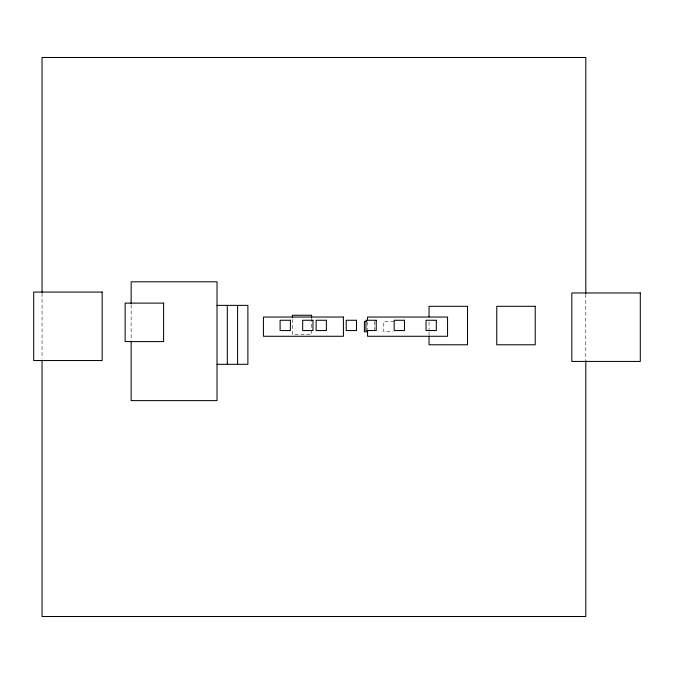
<?xml version="1.0" encoding="UTF-8"?>
<svg xmlns="http://www.w3.org/2000/svg" width="674" height="674" viewBox="0 0 674 674"><rect width="100%" height="100%" fill="white"/><g stroke="black" fill="none" stroke-linecap="round" stroke-linejoin="round"><path stroke-width="0.51" stroke-dasharray="3.37 2.53" d="M394.063 321.515L383.776 321.515L383.776 331.802L393.035 331.802M585.79 294.361L585.79 359.638M429.052 321.911L429.052 331.263M429.052 332.307L429.052 335.425M374.685 321.515L374.685 331.802M367.557 322.105L367.557 329.19M311.607 318.297L311.607 334.489L292.373 334.489L292.373 318.297M131.152 304.943L131.152 340.69M42.041 293.308L42.041 358.585"/><path stroke-width="1.01" d="M217.028 305.381L247.88 305.381L247.88 364.314L217.028 364.314M366.454 321.515L364.398 321.515L364.398 331.802L367.49 331.802M585.79 293.308L585.79 57.484L42.041 57.484L42.041 292.255M585.79 360.691L585.79 616.516L42.041 616.516L42.041 360.691M429.052 316.713L429.052 306.316L467.512 306.316L467.512 344.785L429.052 344.785L429.052 336.461M367.557 320.074L367.557 317.041L447.561 317.041L447.561 336.275L367.557 336.275L367.557 330.201M311.607 317.277L311.607 315.255L292.373 315.255L292.373 317.277M237.593 305.381L237.593 364.314M227.315 305.381L227.315 364.314M131.152 303.89L131.152 281.816L217.028 281.816L217.028 400.617L131.152 400.617L131.152 341.743M102.17 292.069L33.7 292.069L33.7 360.539L102.17 360.539L102.17 292.069M640.3 292.963L571.83 292.963L571.83 361.433L640.3 361.433L640.3 292.963M163.605 303.123L125.137 303.123L125.137 341.583L163.605 341.583L163.605 303.123M535.215 306.316L496.755 306.316L496.755 344.785L535.215 344.785L535.215 306.316M343.42 317.041L263.416 317.041L263.416 336.275L343.42 336.275L343.42 317.041M290.393 320.268L280.106 320.268L280.106 330.555L290.393 330.555L290.393 320.268M312.955 320.268L302.668 320.268L302.668 330.555L312.955 330.555L312.955 320.268M326.401 320.268L316.114 320.268L316.114 330.555L326.401 330.555L326.401 320.268M356.504 320.268L346.217 320.268L346.217 330.555L356.504 330.555L356.504 320.268M376.227 320.268L365.94 320.268L365.94 330.555L376.227 330.555L376.227 320.268M404.467 320.268L394.18 320.268L394.18 330.555L404.467 330.555L404.467 320.268M436.322 320.268L426.035 320.268L426.035 330.555L436.322 330.555L436.322 320.268"/></g></svg>
